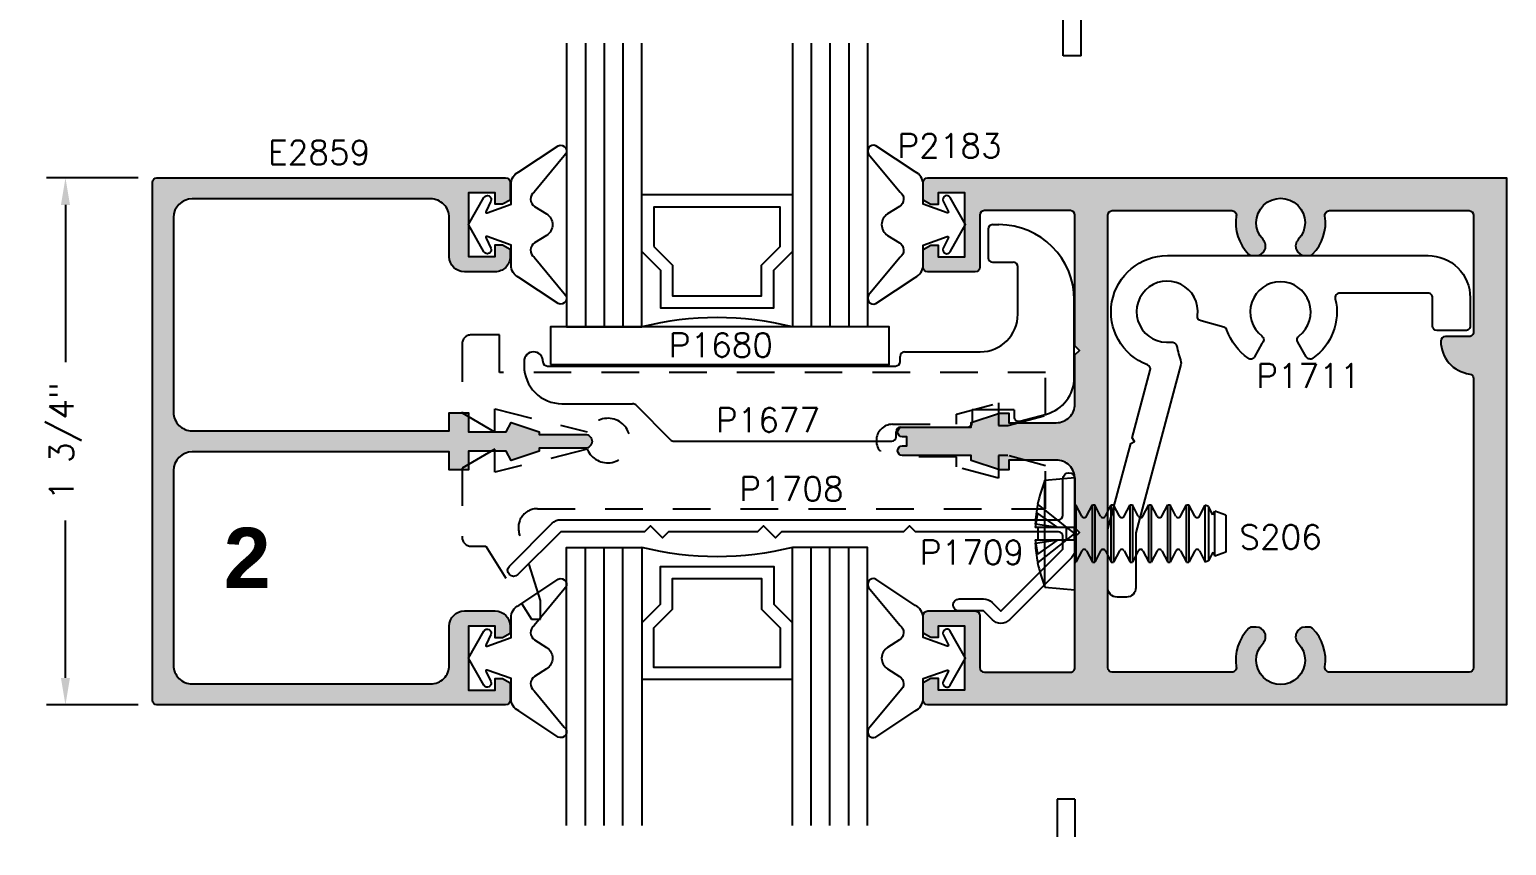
# Model space of a CAD drawing. Extents: x 0 to 139, y 0 to 39.
# Drawn here: x 88.266 to 93.171, y 32.249 to 34.957 of the extents above; entities that cross this region are included whole.
import ezdxf

# ---------------------------------------------------------------- set-up
doc = ezdxf.new("R2010")
doc.units = 0
doc.header["$MEASUREMENT"] = 0
doc.linetypes.add('HIDDEN2', pattern=[0.1875, 0.125, -0.0625])
doc.layers.get('0').update_dxf_attribs({"linetype": 'CONTINUOUS'})
doc.layers.get('DEFPOINTS').update_dxf_attribs({"linetype": 'CONTINUOUS'})
for name, color, linetype in [('R-ANNO-DIMS', 3, 'CONTINUOUS'), ('R-ANNO-TEXT', 6, 'CONTINUOUS'), ('R-DET1', 4, 'CONTINUOUS'), ('R-DET2', 2, 'CONTINUOUS'), ('R-DET3', 5, 'CONTINUOUS'), ('R-OTLN', 1, 'CONTINUOUS'), ('R-PAT1', 5, 'CONTINUOUS')]:
    doc.layers.add(name, color=color, linetype=linetype)
doc.styles.get("Standard").update_dxf_attribs({"font": 'simplex'})
doc.dimstyles.new('1X', dxfattribs={"dimtxt": 0.08, "dimasz": 0.09, "dimexe": 0.0625, "dimexo": 0.0625, "dimgap": 0.0625, "dimtad": 0, "dimdec": 5, "dimzin": 4, "dimtxsty": 'STANDARD', "dimcen": 0, "dimazin": 3, "dimtfac": 1, "dimtdec": 5, "dimtofl": 0, "dimtmove": 0, "dimatfit": 3, "dimtolj": 1, "dimtzin": 0})

# ---------------------------------------------------------------- blocks, each defined once
blk = doc.blocks.new('*D24')
at = {"layer": 'DEFPOINTS', "color": 0}
for p in [(88.68935694747606, 34.46518941307372), (88.38562997925453, 32.71518941307372), (88.68935694747574, 32.71518941307372)]:
    blk.add_point(p, dxfattribs=at)
at = {"layer": 'R-ANNO-DIMS', "color": 0}
for p, q in [((88.62685694747606, 34.46518941307372), (88.32312997925453, 34.46518941307372)), ((88.38562997925453, 34.37518941307371), (88.38562997925453, 33.85268941307372)), ((88.38562997925453, 32.80518941307372), (88.38562997925453, 33.32768941307371)), ((88.62685694747574, 32.71518941307372), (88.32312997925453, 32.71518941307372))]:
    blk.add_line(p, q, dxfattribs=at)
for points in [[(88.37062997925453, 34.37518941307371), (88.40062997925453, 34.37518941307371), (88.38562997925453, 34.46518941307372)], [(88.37062997925453, 32.80518941307372), (88.40062997925453, 32.80518941307372), (88.38562997925453, 32.71518941307372)]]:
    blk.add_solid(points, dxfattribs=at)
at = {"layer": 'R-ANNO-DIMS', "color": 0, "insert": (88.38562997925452, 33.59018941307373), "char_height": 0.08, "attachment_point": 5, "rotation": 90}
blk.add_mtext('\\A1;1 3/4"', dxfattribs=at)
blk = doc.blocks.new('P1677')
for p, q in [((-0.2860088035709607, 0.4928894000000001), (-0.2860088035709607, 0.3978900999999997)), ((-0.27100940357096, 0.5078887999999999), (-0.2502937035709598, 0.5078887999999999)), ((-0.27100940357096, 0.3828887999999999), (-0.2024994035709602, 0.3828887999999999)), ((-3.570959528076401e-09, 0), (-3.570959528076401e-09, 0.2578887999999999)), ((-1.827011503570961, 0.05437660000000033), (-1.827011503570961, 0.03861260000000044)), ((-1.764511503570961, 0.05437660000000033), (-1.764511503570961, 0.05361179999999965)), ((-0.5785102735709602, 0.05361560000000054), (-0.5785102735709602, 0.07062719999999967)), ((-0.5635108835709604, 0.08562660000000033), (-0.3125000035709595, 0.08562660000000033)), ((-1.749510503570961, 0.03861239999999988), (-0.5935097035709598, 0.03861619999999988)), ((-1.70201050357096, -0.08638739999999956), (-1.46701110357096, -0.08638659999999998)), ((-1.34019170357096, -0.2069922999999996), (-1.456404503570959, -0.09078000000000053)), ((-0.3395004035709599, -0.1073722000000004), (-0.3395004035709599, -0.1493720999999999)), ((-0.1995010035709592, -0.1073722000000004), (-0.3395004035709599, -0.1073722000000004)), ((-0.1995010035709592, -0.1073722000000004), (-0.1995010035709592, -0.1298235999999999)), ((-0.1806183035709603, -0.1443127999999998), (-0.09264750357095952, -0.1207408999999995)), ((-0.5910009035709605, -0.1963843999999995), (-0.5910009035709605, -0.1793728000000003)), ((-0.5760015035709598, -0.1643733999999997), (-0.3544998035709606, -0.1643733999999997)), ((-1.32958510357096, -0.2113855999999998), (-0.6060003035709594, -0.2113838000000001))]:
    blk.add_line(p, q)
blk.add_lwpolyline([(-0.3124999035709592, 0.08562660000000033, 0.4142133280585393), (-0.1875000035709595, 0.2106266000000003), (-0.1875000035709595, 0.3678894000000001)], format="xyb")
for centre, radius, start, end in [((-0.27100940357096, 0.4928894000000001), 0.01500000000000001, 90, 180), ((-0.2500000035709595, 0.2578887999999999), 0.25, 0, 89.99997708168819), ((-0.27100940357096, 0.3978900999999997), 0.01499999999999999, 180, 270), ((-0.2024994035709602, 0.3678894000000001), 0.01499999999999996, 0, 90), ((-1.795761503570961, 0.05437660000000033), 0.03125, 0, 180), ((-1.749510503570961, 0.05361179999999965), 0.01500000000000012, 180, 270), ((-0.5935097035709598, 0.05361560000000054), 0.01500000000000001, 270, 0), ((-0.5635108835709604, 0.07062719999999967), 0.01500000000000001, 90, 180), ((-1.702011503570961, 0.03861260000000044), 0.125, 180, 270.000458366236), ((-0.1250000035709595, 0), 0.1250000035709599, 285.0000562030361, 0), ((-1.46701110357096, -0.1013865999999997), 0.0149999975706665, 44.99999999999939, 90), ((-0.1845007035709605, -0.1298235999999999), 0.01500000000000001, 180, 285.0000403851401), ((-0.5760015035709598, -0.1793728000000003), 0.0149999999999999, 90, 180), ((-0.3544998035709606, -0.1493720999999999), 0.01500000000000012, 270, 0), ((-1.32958510357096, -0.1963856000000002), 0.0150000682815114, 225.0002700936652, 270), ((-0.6060003035709594, -0.1963843999999995), 0.0149999999999999, 270, 0)]:
    blk.add_arc(centre, radius, start, end)

msp = doc.modelspace()

# ---------------------------------------------------------------- hatches: boundary and pattern name
at = {"layer": 'R-PAT1'}
h = msp.add_hatch(dxfattribs=at)
h.set_pattern_fill('DOTS', color=256, scale=0.3, style=0)
h.set_pattern_definition([(0, (86.24545125812823, 28.41000848400459), (0.009375, 0.01875), [0, -0.01875])])
edge = h.paths.add_edge_path()
edge.add_arc((89.5983890486434, 34.33322151424104), 0.06196790714734551, 359.9703191285336, 450.0296808714664)
edge.add_line((89.59835694747606, 34.39518941307372), (88.80635694747606, 34.39518941307372))
edge.add_arc((88.80649600997607, 34.33305035057372), 0.06213921810545375, 90.12822338664773, 179.8717766133523)
edge.add_line((88.74435694747608, 34.33318941307372), (88.74435694747608, 33.68718941307372))
edge.add_arc((88.80632484630875, 33.6871573119064), 0.06196790714735128, 179.9703191285352, 270.0296808714611)
edge.add_line((88.80635694747606, 33.62518941307371), (89.66035694747605, 33.62518941307371))
edge.add_line((89.66035694747607, 33.62518941307371), (89.66035694747607, 33.68468941307371))
edge.add_line((89.66035694747607, 33.68468941307371), (89.72435694747607, 33.68468941307371))
edge.add_line((89.72435694747607, 33.68468941307371), (89.72435694747607, 33.62218941307371))
edge.add_line((89.72435694747607, 33.62218941307371), (89.84935694747607, 33.62218941307371))
edge.add_line((89.84935694747607, 33.62218941307371), (89.86635694747606, 33.65318941307372))
edge.add_line((89.86635694747606, 33.65318941307372), (89.95835694747605, 33.62218941307371))
edge.add_line((89.95835694747608, 33.62218941307371), (89.95835694747608, 33.61318941307371))
edge.add_line((89.95835694747608, 33.61318941307371), (90.11135694747607, 33.61318941307371))
edge.add_arc((90.11148090580942, 33.59031337140705), 0.02287637751050876, -0.31046541736770905, 90.31046541736771, ccw=False)
edge.add_arc((90.11148090580939, 33.59006545474038), 0.02287637751051406, -90.3104654173543, 0.310465417354294, ccw=False)
edge.add_line((90.11135694747607, 33.56718941307371), (89.95835694747608, 33.56718941307371))
edge.add_line((89.95835694747608, 33.56718941307371), (89.95835694747608, 33.55818941307371))
edge.add_line((89.95835694747608, 33.55818941307371), (89.86635694747606, 33.52718941307371))
edge.add_line((89.86635694747606, 33.52718941307371), (89.84935694747607, 33.55818941307371))
edge.add_line((89.84935694747607, 33.55818941307371), (89.72435694747607, 33.55818941307371))
edge.add_line((89.72435694747607, 33.55818941307371), (89.72435694747607, 33.49568941307371))
edge.add_line((89.72435694747607, 33.49568941307371), (89.66035694747607, 33.49568941307371))
edge.add_line((89.66035694747607, 33.49568941307371), (89.66035694747607, 33.55518941307371))
edge.add_line((89.66035694747607, 33.55518941307371), (88.80635694747606, 33.55518941307371))
edge.add_arc((88.80649600997607, 33.49305035057372), 0.06213921810545463, 90.12822338664856, 179.8717766133514)
edge.add_line((88.74435694747608, 33.49318941307371), (88.74435694747608, 32.84718941307371))
edge.add_arc((88.80632484630875, 32.8471573119064), 0.06196790714735217, 179.9703191285377, 270.0296808714603)
edge.add_line((88.80635694747606, 32.78518941307372), (89.59835694747606, 32.78518941307372))
edge.add_arc((89.59855888546058, 32.84698747508922), 0.06179839195174482, 269.8127748237401, 360.1872251762624)
edge.add_line((89.66035694747607, 32.84718941307372), (89.66035694747607, 32.97718941307372))
edge.add_arc((89.7105467533013, 32.97699960724847), 0.05019016472404622, 90.2166778829079, 179.7833221170916, ccw=False)
edge.add_line((89.71035694747606, 33.02718941307371), (89.81235694747606, 33.02718941307371))
edge.add_arc((89.81233883153403, 32.97717129713169), 0.05001811922271289, 0.020751820718089675, 89.97924817928191, ccw=False)
edge.add_line((89.86235694747607, 32.97718941307372), (89.86235694747607, 32.95218941307372))
edge.add_line((89.86235694747607, 32.95218941307372), (89.83735694747607, 32.93818941307372))
edge.add_line((89.83735694747607, 32.93818941307372), (89.81235694747606, 32.93818941307372))
edge.add_line((89.81235694747606, 32.93818941307372), (89.81235694747606, 32.97668941307371))
edge.add_line((89.81235694747606, 32.97668941307371), (89.72435694747607, 32.97668941307371))
edge.add_line((89.72435694747607, 32.97668941307371), (89.72435694747607, 32.76468941307371))
edge.add_line((89.72435694747607, 32.76468941307372), (89.81235694747606, 32.76468941307372))
edge.add_line((89.81235694747606, 32.76468941307372), (89.81235694747606, 32.80318941307372))
edge.add_line((89.81235694747606, 32.80318941307372), (89.83735694747607, 32.80318941307372))
edge.add_line((89.83735694747607, 32.80318941307372), (89.86235694747607, 32.78918941307371))
edge.add_line((89.86235694747607, 32.78918941307371), (89.86235694747607, 32.73018941307372))
edge.add_arc((89.8473343668309, 32.73021199371888), 0.01502259761578957, 270.0861220001156, 359.91387799988274, ccw=False)
edge.add_line((89.84735694747606, 32.71518941307372), (88.68935694747604, 32.71518941307372))
edge.add_arc((88.68937952812122, 32.73021199371887), 0.01502259761578735, 180.0861220001105, 269.913877999881, ccw=False)
edge.add_line((88.67435694747606, 32.73018941307372), (88.67435694747606, 33.59018941307372))
edge.add_line((88.67435694747606, 33.59018941307372), (88.67435694747606, 34.45018941307372))
edge.add_arc((88.68937952812122, 34.45016683242856), 0.01502259761578424, 90.08612200010879, 179.9138779998894, ccw=False)
edge.add_line((88.68935694747607, 34.46518941307372), (89.84735694747606, 34.46518941307372))
edge.add_arc((89.8473343668309, 34.45016683242856), 0.01502259761578646, 0.08612200011742743, 89.91387799989798, ccw=False)
edge.add_line((89.86235694747607, 34.45018941307372), (89.86235694747607, 34.39118941307372))
edge.add_line((89.86235694747607, 34.39118941307372), (89.83735694747607, 34.37718941307372))
edge.add_line((89.83735694747607, 34.37718941307372), (89.81235694747606, 34.37718941307372))
edge.add_line((89.81235694747606, 34.37718941307372), (89.81235694747606, 34.41568941307371))
edge.add_line((89.81235694747606, 34.41568941307371), (89.72435694747607, 34.41568941307371))
edge.add_line((89.72435694747607, 34.41568941307371), (89.72435694747607, 34.20368941307372))
edge.add_line((89.72435694747607, 34.20368941307372), (89.81235694747606, 34.20368941307372))
edge.add_line((89.81235694747606, 34.20368941307372), (89.81235694747606, 34.24218941307372))
edge.add_line((89.81235694747606, 34.24218941307372), (89.83735694747607, 34.24218941307372))
edge.add_line((89.83735694747607, 34.24218941307372), (89.86235694747607, 34.22818941307372))
edge.add_line((89.86235694747607, 34.22818941307371), (89.86235694747607, 34.20318941307372))
edge.add_arc((89.812508870553, 34.2030374899968), 0.04984830843218571, -90.17462106273189, 0.17462106273262634, ccw=False)
edge.add_line((89.81235694747606, 34.15318941307372), (89.71035694747606, 34.15318941307372))
edge.add_arc((89.71037506341808, 34.20320752901575), 0.05001811922271378, 180.0207518207191, 269.9792481792804, ccw=False)
edge.add_line((89.66035694747607, 34.20318941307372), (89.66035694747607, 34.33318941307371))
h = msp.add_hatch(dxfattribs=at)
h.set_pattern_fill('DOTS', color=256, scale=0.3, style=0)
h.set_pattern_definition([(0, (86.20755005297461, 28.41000848400459), (0.009375, 0.01875), [0, -0.01875])])
edge = h.paths.add_edge_path()
edge.add_arc((91.72345651101391, 32.8390425876769), 0.01485390027870064, 269.4336428545257, 360.5663571454742)
edge.add_line((91.73830968561707, 32.83918941307373), (91.73830968561707, 33.27318941307372))
edge.add_line((91.73830968561707, 33.27318941307372), (91.75330968561708, 33.28818941307372))
edge.add_line((91.75330968561708, 33.28818941307372), (91.7383096856171, 33.30318941307372))
edge.add_line((91.73830968561707, 33.30318941307372), (91.73830968561707, 33.46568941307373))
edge.add_arc((91.67582956978696, 33.46570929724361), 0.06248011899416339, 359.9817657352284, 450.0182342647724)
edge.add_line((91.67580968561707, 33.52818941307372), (91.51880968561706, 33.52818941307372))
edge.add_line((91.51880968561709, 33.52818941307372), (91.51880968561709, 33.49618941307372))
edge.add_line((91.51880968561709, 33.49618941307372), (91.48780968561708, 33.49618941307372))
edge.add_line((91.48780968561708, 33.49618941307372), (91.39380968561709, 33.52718941307372))
edge.add_line((91.39380968561709, 33.52718941307372), (91.39380968561709, 33.54318941307372))
edge.add_line((91.39380968561709, 33.54318941307372), (91.16530968561709, 33.54318941307372))
edge.add_arc((91.16535665531406, 33.55923638277069), 0.01604703843728966, 180.167705041314, 269.832294958686, ccw=False)
edge.add_arc((91.16535665531406, 33.55914244337675), 0.01604703843729054, 90.16770504131722, 179.8322949586956, ccw=False)
edge.add_line((91.16530968561706, 33.57518941307372), (91.18030968561705, 33.57518941307372))
edge.add_line((91.18030968561708, 33.57518941307372), (91.18030968561708, 33.59018941307372))
edge.add_line((91.18030968561708, 33.59018941307372), (91.18030968561708, 33.60518941307372))
edge.add_line((91.18030968561708, 33.60518941307372), (91.16530968561706, 33.60518941307372))
edge.add_arc((91.16535665531406, 33.62123638277069), 0.01604703843728966, 180.167705041314, 269.832294958686, ccw=False)
edge.add_arc((91.16535665531406, 33.62114244337675), 0.01604703843729143, 90.16770504132029, 179.8322949586924, ccw=False)
edge.add_line((91.16530968561706, 33.63718941307372), (91.39380968561706, 33.63718941307372))
edge.add_line((91.39380968561709, 33.63718941307372), (91.39380968561709, 33.65318941307372))
edge.add_line((91.39380968561709, 33.65318941307372), (91.48780968561708, 33.68418941307372))
edge.add_line((91.48780968561708, 33.68418941307372), (91.51880968561709, 33.68418941307372))
edge.add_line((91.51880968561709, 33.68418941307372), (91.51880968561709, 33.65218941307372))
edge.add_line((91.51880968561709, 33.65218941307372), (91.6758096856171, 33.65218941307372))
edge.add_arc((91.67582956978696, 33.71466952890384), 0.06248011899416428, 269.9817657352276, 360.0182342647716)
edge.add_line((91.73830968561707, 33.71468941307372), (91.73830968561707, 33.87718941307372))
edge.add_line((91.73830968561707, 33.87718941307372), (91.75330968561708, 33.89218941307372))
edge.add_line((91.75330968561708, 33.89218941307372), (91.7383096856171, 33.90718941307372))
edge.add_line((91.73830968561707, 33.90718941307372), (91.73830968561707, 34.34118941307372))
edge.add_arc((91.7232871049719, 34.34116683242856), 0.01502259761579001, 0.08612200011729843, 89.91387799988271)
edge.add_line((91.72330968561708, 34.35618941307372), (91.43730968561708, 34.35618941307372))
edge.add_arc((91.43733226626223, 34.34116683242856), 0.01502259761579001, 90.08612200011392, 179.9138779998827)
edge.add_line((91.42230968561707, 34.34118941307372), (91.42230968561707, 34.16818941307372))
edge.add_arc((91.4072871049719, 34.16821199371888), 0.01502259761578557, 270.0861220001275, 359.9138779998996, ccw=False)
edge.add_line((91.40730968561708, 34.15318941307372), (91.24930968561706, 34.15318941307372))
edge.add_arc((91.24933226626224, 34.16821199371888), 0.01502259761579001, 180.0861220001173, 269.91387799988274, ccw=False)
edge.add_line((91.23430968561708, 34.16818941307372), (91.23430968561708, 34.22728941307372))
edge.add_line((91.23430968561708, 34.22728941307372), (91.25930968561708, 34.24168941307371))
edge.add_line((91.25930968561708, 34.24168941307372), (91.28430968561709, 34.24168941307372))
edge.add_line((91.28430968561706, 34.24168941307372), (91.28430968561706, 34.20318941307372))
edge.add_line((91.28430968561706, 34.20318941307372), (91.37230968561705, 34.20318941307372))
edge.add_line((91.37230968561708, 34.20318941307372), (91.37230968561708, 34.41518941307372))
edge.add_line((91.37230968561708, 34.41518941307372), (91.28430968561709, 34.41518941307372))
edge.add_line((91.28430968561706, 34.41518941307372), (91.28430968561706, 34.37668941307372))
edge.add_line((91.28430968561706, 34.37668941307372), (91.25930968561705, 34.37668941307372))
edge.add_line((91.25930968561708, 34.37668941307372), (91.23430968561708, 34.39118941307372))
edge.add_line((91.23430968561708, 34.39118941307372), (91.23430968561708, 34.45018941307372))
edge.add_arc((91.24933226626224, 34.45016683242856), 0.01502259761579001, 90.08612200011731, 179.9138779998827, ccw=False)
edge.add_line((91.24930968561706, 34.46518941307372), (93.17130968561706, 34.46518941307372))
edge.add_line((93.17130968561706, 34.46518941307372), (93.17130968561706, 33.59018941307372))
edge.add_line((93.17130968561706, 33.59018941307372), (93.17130968561706, 32.71518941307372))
edge.add_line((93.17130968561706, 32.71518941307372), (91.24930968561706, 32.71518941307372))
edge.add_arc((91.24933226626224, 32.73021199371888), 0.01502259761578912, 180.0861220001139, 269.9138779998861, ccw=False)
edge.add_line((91.23430968561708, 32.73018941307372), (91.23430968561708, 32.78928941307372))
edge.add_line((91.23430968561708, 32.78928941307372), (91.25930968561708, 32.80368941307372))
edge.add_line((91.25930968561708, 32.80368941307372), (91.28430968561709, 32.80368941307372))
edge.add_line((91.28430968561706, 32.80368941307372), (91.28430968561706, 32.76518941307372))
edge.add_line((91.28430968561706, 32.76518941307372), (91.37230968561705, 32.76518941307372))
edge.add_line((91.37230968561708, 32.76518941307372), (91.37230968561708, 32.97718941307372))
edge.add_line((91.37230968561708, 32.97718941307372), (91.28430968561709, 32.97718941307372))
edge.add_line((91.28430968561706, 32.97718941307372), (91.28430968561706, 32.93868941307372))
edge.add_line((91.28430968561706, 32.93868941307372), (91.25930968561705, 32.93868941307372))
edge.add_line((91.25930968561708, 32.93868941307372), (91.23430968561708, 32.95308941307372))
edge.add_line((91.23430968561708, 32.95308941307372), (91.23430968561708, 33.01218941307372))
edge.add_arc((91.24933226626224, 33.01216683242856), 0.01502259761578913, 90.0861220001139, 179.9138779998793, ccw=False)
edge.add_line((91.24930968561706, 33.02718941307372), (91.40730968561708, 33.02718941307372))
edge.add_arc((91.4072871049719, 33.01216683242856), 0.01502259761578558, 0.08612200010378501, 89.91387799987262, ccw=False)
edge.add_line((91.42230968561707, 33.01218941307372), (91.42230968561707, 32.83918941307372))
edge.add_arc((91.43733226626223, 32.83921199371888), 0.01502259761579001, 180.0861220001139, 269.9138779998827)
edge.add_line((91.43730968561708, 32.82418941307373), (91.72330968561708, 32.82418941307373))
edge = h.paths.add_edge_path(flags=16)
edge.add_arc((93.04745651101389, 33.95284258767689), 0.01485390027869624, -90.56635714546422, 0.5663571454916223, ccw=False)
edge.add_line((93.04730968561707, 33.93798941307372), (92.96830968561706, 33.93798941307372))
edge.add_arc((92.96833226626224, 33.92296683242856), 0.01502259761579001, 90.0861220001173, 179.9138779998827)
edge.add_arc((93.06321420993417, 33.92289806460451), 0.1099045622797741, 179.9523779336828, 262.6792157885194)
edge.add_arc((93.04710965140309, 33.79883434943594), 0.01520082513673048, 0.5844844602494845, 82.0590380944169, ccw=False)
edge.add_line((93.06230968561708, 33.79898941307337), (93.06230968561708, 33.59018941307372))
edge.add_line((93.06230968561708, 33.59018941307372), (93.06230968561708, 32.83918941307373))
edge.add_arc((93.04728710497191, 32.83921199371888), 0.01502259761578912, 270.08612200011396, 359.9138779998861, ccw=False)
edge.add_line((93.04730968561707, 32.82418941307373), (92.58340968561707, 32.82418941307373))
edge.add_arc((92.58346392033671, 32.83921644624429), 0.01502713104069277, 171.3001903056816, 269.79321220553044, ccw=False)
edge.add_arc((92.42130307448626, 32.86413267787344), 0.1490367576258655, 351.261167651004, 404.5514922384185)
edge.add_arc((92.51711013921094, 32.95893271384135), 0.0142598648438365, 43.17327344347838, 91.20730434876444)
edge.add_line((92.51680968561708, 32.97318941307372), (92.50230968561708, 32.97318941307372))
edge.add_arc((92.50236397907192, 32.94193134874983), 0.03125811147615732, 90.09951936425215, 223.817391720064)
edge.add_arc((92.42135968561708, 32.86419893167329), 0.081009534029847, -223.81988151472945, 43.819881514729275, ccw=False)
edge.add_arc((92.34035539216224, 32.94193134874983), 0.03125811147615818, 316.182608279936, 449.9004806357479)
edge.add_line((92.34040968561708, 32.97318941307372), (92.32580968561707, 32.97318941307372))
edge.add_arc((92.32550923202321, 32.95893271384134), 0.01425986484383997, 88.79269565124298, 136.8267265565161)
edge.add_arc((92.42090887397315, 32.86437976902813), 0.1485731136434854, 135.4061855547124, 188.8627447758459)
edge.add_arc((92.25923198393009, 32.83923668215674), 0.01504728560476678, -90.08490565854248, 8.61012790410632, ccw=False)
edge.add_line((92.25920968561708, 32.82418941307373), (91.86230968561709, 32.82418941307373))
edge.add_arc((91.86233226626224, 32.83921199371888), 0.01502259761578912, 180.0861220001139, 269.9138779998861, ccw=False)
edge.add_line((91.84730968561708, 32.83918941307373), (91.84730968561708, 33.59018941307372))
edge.add_line((91.84730968561708, 33.59018941307372), (91.84730968561708, 34.34118941307372))
edge.add_arc((91.86233226626224, 34.34116683242856), 0.01502259761578912, 90.0861220001139, 179.9138779998861, ccw=False)
edge.add_line((91.86230968561706, 34.35618941307372), (92.25920968561705, 34.35618941307372))
edge.add_arc((92.25923198393009, 34.34114214399071), 0.01504728560476637, -8.61012790410291, 90.08490565854248, ccw=False)
edge.add_arc((92.42090887397315, 34.31599905711931), 0.1485731136434871, 171.1372552241532, 224.5938144452871)
edge.add_arc((92.32595402950848, 34.22250374188216), 0.01531500904381451, 224.9205982518792, 269.4599795403615)
edge.add_line((92.32580968561707, 34.20718941307372), (92.34040968561708, 34.20718941307372))
edge.add_arc((92.34035539216224, 34.23844747739761), 0.03125811147615732, 270.0995193642505, 403.8173917200663)
edge.add_arc((92.42135968561708, 34.31617989447416), 0.0810095340298476, -43.819881514729786, 223.8198815147298, ccw=False)
edge.add_arc((92.50236397907192, 34.23844747739761), 0.03125811147615821, 136.1826082799383, 269.9004806357462)
edge.add_line((92.50230968561708, 34.20718941307372), (92.51680968561708, 34.20718941307372))
edge.add_arc((92.51666534172567, 34.22250374188216), 0.01531500904381245, 270.5400204596352, 315.0794017481232)
edge.add_arc((92.42130307448626, 34.316246148274), 0.149036757625867, 315.4485077615815, 368.7388323489966)
edge.add_arc((92.58332327284474, 34.34128270261305), 0.01490696092184581, 89.66786557600318, 189.238731912777, ccw=False)
edge.add_line((92.58340968561707, 34.35618941307372), (93.04730968561707, 34.35618941307372))
edge.add_arc((93.04728710497191, 34.34116683242856), 0.01502259761579001, 0.08612200011742743, 89.9138779998861, ccw=False)
edge.add_line((93.06230968561708, 34.34118941307372), (93.06230968561708, 33.95269576228019))
edge.add_line((93.06230968561708, 33.95269576228019), (93.06230968561708, 33.95298941307372))

# ---------------------------------------------------------------- linework, layer by layer
at = {"layer": 'R-DET1'}
msp.add_lwpolyline([(89.66035694747607, 34.33318941307372, 0.4145170492628052), (89.59835694747606, 34.39518941307372), (88.80635694747606, 34.39518941307372, 0.4129032258064782), (88.74435694747608, 34.33318941307372), (88.74435694747608, 33.68718941307372, 0.4145170492627693), (88.80635694747606, 33.62518941307371), (89.66035694747607, 33.62518941307371), (89.66035694747607, 33.68468941307371), (89.72435694747607, 33.68468941307371), (89.72435694747607, 33.62218941307371), (89.84935694747607, 33.62218941307371), (89.86635694747606, 33.65318941307372), (89.95835694747608, 33.62218941307371), (89.95835694747608, 33.61318941307371), (90.11135694747607, 33.61318941307371, -0.4173913043479035), (90.13435694747606, 33.59018941307372, -0.417391304347783), (90.11135694747607, 33.56718941307371), (89.95835694747608, 33.56718941307371), (89.95835694747608, 33.55818941307371), (89.86635694747606, 33.52718941307371), (89.84935694747607, 33.55818941307371), (89.72435694747607, 33.55818941307371), (89.72435694747607, 33.49568941307371), (89.66035694747607, 33.49568941307371), (89.66035694747607, 33.55518941307371), (88.80635694747606, 33.55518941307371, 0.4129032258064687), (88.74435694747608, 33.49318941307371), (88.74435694747608, 32.84718941307372, 0.4145170492627578), (88.80635694747606, 32.78518941307372), (89.59835694747606, 32.78518941307372, 0.4161290322580693), (89.66035694747607, 32.84718941307372), (89.66035694747607, 32.97718941307372, -0.4120000000000074), (89.71035694747606, 33.02718941307371), (89.81235694747606, 33.02718941307371, -0.4140014137019815), (89.86235694747607, 32.97718941307372), (89.86235694747607, 32.95218941307372), (89.83735694747607, 32.93818941307372), (89.81235694747606, 32.93818941307372), (89.81235694747606, 32.97668941307371), (89.72435694747607, 32.97668941307371), (89.72435694747607, 32.76468941307372), (89.81235694747606, 32.76468941307372), (89.81235694747606, 32.80318941307372), (89.83735694747607, 32.80318941307372), (89.86235694747607, 32.78918941307371), (89.86235694747607, 32.73018941307372, -0.4133333333333261), (89.84735694747606, 32.71518941307372), (88.68935694747607, 32.71518941307372, -0.4133333333333564), (88.67435694747606, 32.73018941307372), (88.67435694747606, 33.59018941307372), (88.67435694747606, 34.45018941307372, -0.4133333333333996), (88.68935694747607, 34.46518941307372), (89.84735694747606, 34.46518941307372, -0.4133333333334039), (89.86235694747607, 34.45018941307372), (89.86235694747607, 34.39118941307372), (89.83735694747607, 34.37718941307372), (89.81235694747606, 34.37718941307372), (89.81235694747606, 34.41568941307371), (89.72435694747607, 34.41568941307371), (89.72435694747607, 34.20368941307372), (89.81235694747606, 34.20368941307372), (89.81235694747606, 34.24218941307372), (89.83735694747607, 34.24218941307372), (89.86235694747607, 34.22818941307371), (89.86235694747607, 34.20318941307372, -0.4160000000000056), (89.81235694747606, 34.15318941307372), (89.71035694747606, 34.15318941307372, -0.4140014137019685), (89.66035694747607, 34.20318941307372), (89.66035694747607, 34.33318941307372)], format="xyb", close=True, dxfattribs=at)
at = {"layer": 'R-DET2', "color": 2}
for points in [[(90.0496939896991, 34.91162642941824), (90.04969398969904, 33.97017763961883), (90.29969398969904, 33.97017763961883), (90.2996939896991, 34.91162642941824)], [(90.1121939896991, 34.91162642941824), (90.11219398969904, 33.97017763961883)], [(90.1746939896991, 34.91162642941824), (90.17469398969904, 33.97017763961883)], [(90.2371939896991, 34.91162642941824), (90.23719398969904, 33.97017763961883)], [(91.0496939896991, 34.91162642941824), (91.04969398969904, 33.97017763961883), (90.79969398969904, 33.97017763961883)], [(90.8621939896991, 34.91162642941824), (90.86219398969904, 33.97017763961883)], [(90.9246939896991, 34.91162642941824), (90.92469398969904, 33.97017763961883)], [(90.9871939896991, 34.91162642941824), (90.98719398969904, 33.97017763961883)], [(90.79969398969904, 34.40817763961883), (90.29969398969904, 34.40817763961883)], [(90.29969398969904, 34.22017763961883), (90.36169398969905, 34.15817763961883), (90.36169398969905, 34.03317763961883), (90.73769398969903, 34.03317763961883), (90.73769398969903, 34.15817763961883), (90.79969398969904, 34.22017763961883)], [(90.0496939896991, 32.31499676662141), (90.04969398969904, 33.23807919700559), (90.29969398969904, 33.23807919700559), (90.2996939896991, 32.31499676662141)], [(90.1121939896991, 32.31499676662141), (90.11219398969904, 33.23807919700559)], [(90.1746939896991, 32.31499676662141), (90.17469398969904, 33.23807919700559)], [(90.2371939896991, 32.31499676662141), (90.23719398969904, 33.23807919700559)], [(91.0496939896991, 32.31499676662141), (91.04969398969904, 33.23807919700559), (90.79969398969904, 33.23807919700559)], [(90.8621939896991, 32.31499676662141), (90.86219398969904, 33.23807919700559)], [(90.9246939896991, 32.31499676662141), (90.92469398969904, 33.23807919700559)], [(90.9871939896991, 32.31499676662141), (90.98719398969904, 33.23807919700559)], [(90.29969398969904, 32.98807919700559), (90.36169398969905, 33.05007919700559), (90.36169398969905, 33.17507919700559), (90.73769398969903, 33.17507919700559), (90.73769398969903, 33.05007919700559), (90.79969398969904, 32.98807919700559)], [(90.79969398969904, 32.80007919700559), (90.29969398969904, 32.80007919700559)]]:
    msp.add_lwpolyline(points, dxfattribs=at)
for points in [[(90.7996939896991, 34.91162642941824), (90.79969398969904, 33.97017763961876, 0.1233101835078811), (90.29969398969904, 33.97017763961876)], [(90.7996939896991, 32.31499676662141), (90.79969398969904, 33.23807919700565, -0.1233101835078811), (90.29969398969904, 33.23807919700565)]]:
    msp.add_lwpolyline(points, format="xyb", dxfattribs=at)
at = {"layer": 'R-DET2'}
for points in [[(89.98357238915203, 34.2741957084006), (89.9436667736032, 34.24891092545882, 0.5243426933461728), (89.94176206582189, 34.20151200163275), (90.04193611977247, 34.08086973622255, -0.8969301051134209), (90.02212603603, 34.04756015292851), (89.89164902418291, 34.13451710610494, -0.2937431915424134), (89.86532510772047, 34.17545857534699), (89.86532510772047, 34.24170467299664), (89.78602291067203, 34.27017623063965, 0.8013518808126918), (89.78254765354406, 34.264686440212), (89.79836322625665, 34.23172117722133, -0.9670674050987308), (89.7752280273612, 34.21965292428818), (89.72435694747607, 34.30968941307371), (89.7752280273612, 34.39972590185924, -0.9670674050987308), (89.79836322625665, 34.38765764892609), (89.78254765354406, 34.35469238593542, 0.8013518808126918), (89.78602291067203, 34.34920259550778), (89.86532510772047, 34.3776741531508), (89.86532510772047, 34.44392025080045, -0.2937431915424192), (89.89164902418291, 34.4848617200425), (90.02212603603003, 34.57181867321893, -0.8969301051134209), (90.04193611977247, 34.53850908992489), (89.94176206582189, 34.41786682451469, 0.5243426933461728), (89.9436667736032, 34.37046790068862), (89.98357238915203, 34.34518311774683, -0.5502212829186363)], [(91.11584402978032, 34.2741957084006), (91.15574964532915, 34.24891092545882, -0.5243426933461728), (91.15765435311046, 34.20151200163275), (91.05748029915988, 34.08086973622255, 0.8969301051134209), (91.07729038290235, 34.04756015292851), (91.20776739474944, 34.13451710610494, 0.2937431915424134), (91.23409131121188, 34.17545857534699), (91.23409131121188, 34.24170467299664), (91.31339350826032, 34.27017623063965, -0.8013518808126918), (91.31686876538829, 34.264686440212), (91.3010531926757, 34.23172117722133, 0.9670674050987308), (91.32418839157116, 34.21965292428818), (91.37505947145628, 34.30968941307371), (91.32418839157116, 34.39972590185924, 0.9670674050987308), (91.3010531926757, 34.38765764892609), (91.31686876538829, 34.35469238593542, -0.8013518808126918), (91.31339350826032, 34.34920259550778), (91.23409131121188, 34.3776741531508), (91.23409131121188, 34.44392025080045, 0.2937431915424192), (91.20776739474944, 34.4848617200425), (91.07729038290232, 34.57181867321893, 0.8969301051134209), (91.05748029915988, 34.53850908992489), (91.15765435311046, 34.41786682451469, -0.5243426933461728), (91.15574964532915, 34.37046790068862), (91.11584402978032, 34.34518311774683, 0.5502212829186363)], [(89.98357238915203, 32.8351957084006), (89.9436667736032, 32.80991092545882, 0.5243426933461728), (89.94176206582189, 32.76251200163275), (90.04193611977247, 32.64186973622255, -0.8969301051134209), (90.02212603603, 32.60856015292851), (89.89164902418291, 32.69551710610494, -0.2937431915424134), (89.86532510772047, 32.73645857534699), (89.86532510772047, 32.80270467299664), (89.78602291067203, 32.83117623063965, 0.8013518808126918), (89.78254765354406, 32.825686440212), (89.79836322625665, 32.79272117722133, -0.9670674050987308), (89.7752280273612, 32.78065292428818), (89.72435694747607, 32.87068941307371), (89.7752280273612, 32.96072590185924, -0.9670674050987308), (89.79836322625665, 32.94865764892609), (89.78254765354406, 32.91569238593542, 0.8013518808126918), (89.78602291067203, 32.91020259550778), (89.86532510772047, 32.9386741531508), (89.86532510772047, 33.00492025080045, -0.2937431915424192), (89.89164902418291, 33.0458617200425), (90.02212603603003, 33.13281867321893, -0.8969301051134209), (90.04193611977247, 33.09950908992489), (89.94176206582189, 32.97886682451469, 0.5243426933461728), (89.9436667736032, 32.93146790068862), (89.98357238915203, 32.90618311774683, -0.5502212829186363)], [(91.11584402978032, 32.8351957084006), (91.15574964532915, 32.80991092545882, -0.5243426933461728), (91.15765435311046, 32.76251200163275), (91.05748029915988, 32.64186973622255, 0.8969301051134209), (91.07729038290235, 32.60856015292851), (91.20776739474944, 32.69551710610494, 0.2937431915424134), (91.23409131121188, 32.73645857534699), (91.23409131121188, 32.80270467299664), (91.31339350826032, 32.83117623063965, -0.8013518808126918), (91.31686876538829, 32.825686440212), (91.3010531926757, 32.79272117722133, 0.9670674050987308), (91.32418839157116, 32.78065292428818), (91.37505947145628, 32.87068941307371), (91.32418839157116, 32.96072590185924, 0.9670674050987308), (91.3010531926757, 32.94865764892609), (91.31686876538829, 32.91569238593542, -0.8013518808126918), (91.31339350826032, 32.91020259550778), (91.23409131121188, 32.9386741531508), (91.23409131121188, 33.00492025080045, 0.2937431915424192), (91.20776739474944, 33.0458617200425), (91.07729038290232, 33.13281867321893, 0.8969301051134209), (91.05748029915988, 33.09950908992489), (91.15765435311046, 32.97886682451469, -0.5243426933461728), (91.15574964532915, 32.93146790068862), (91.11584402978032, 32.90618311774683, 0.5502212829186363)]]:
    msp.add_lwpolyline(points, format="xyb", close=True, dxfattribs=at)
at = {"layer": 'R-DET2', "color": 2}
for points in [[(90.33969398969906, 34.23674618211373), (90.40169398969904, 34.17474618211373), (90.40169398969904, 34.07317763961883), (90.69769398969903, 34.07317763961883), (90.69769398969903, 34.17474618211373), (90.75969398969904, 34.23674618211373), (90.75969398969904, 34.36817763961883), (90.33969398969906, 34.36817763961883)], [(90.33969398969906, 32.97151065451069), (90.40169398969904, 33.03351065451069), (90.40169398969904, 33.13507919700559), (90.69769398969903, 33.13507919700559), (90.69769398969903, 33.03351065451069), (90.75969398969904, 32.97151065451069), (90.75969398969904, 32.84007919700559), (90.33969398969906, 32.84007919700559)]]:
    msp.add_lwpolyline(points, close=True, dxfattribs=at)
at = {"layer": 'R-DET2'}
msp.add_lwpolyline([(89.99602612779735, 33.84517763961883), (91.12102612779735, 33.84517763961883), (91.12102612779735, 33.97017763961883), (89.99602612779735, 33.97017763961883)], close=True, dxfattribs=at)
at = {"layer": 'R-DET3', "linetype": 'HIDDEN2'}
for p, q in [((91.69956305042616, 34.87025491067507), (91.69956305042616, 35.41825491067507)), ((91.75856305042616, 34.87025491067507), (91.75856305042616, 35.43325491067507)), ((91.75856305042616, 34.87025491067507), (91.69956305042616, 34.87025491067507)), ((91.67882353554516, 32.40280690372216), (91.67882353554516, 31.85480690372216)), ((91.73782353554516, 32.40280690372216), (91.67882353554516, 32.40280690372216)), ((91.73782353554516, 32.40280690372216), (91.73782353554516, 31.83980690372216))]:
    msp.add_line(p, q, dxfattribs=at)
at = {"layer": 'R-DET3'}
for p, q in [((91.63840279611604, 33.46195428660152), (91.73762167749753, 33.4706348139301)), ((91.63840279611604, 33.10631534125863), (91.63840279611604, 33.46195428660152)), ((91.73762167749753, 33.09763481393005), (91.73762167749753, 33.4706348139301)), ((91.61470223838181, 33.38033387961087), (91.61432091992235, 33.38063481393006)), ((91.61470223838181, 33.38033387961087), (91.71062167749757, 33.30463481393006)), ((91.73762167749753, 33.37913481393009), (91.74152792749753, 33.37913481393009)), ((91.74152792749753, 33.37913481393009), (91.74152792749753, 33.18913481393006)), ((91.76105917749753, 33.34174319430657), (91.74152792749753, 33.37913481393007)), ((91.77668417749753, 33.34174319430657), (91.79621542749753, 33.37913481393007)), ((91.79621542749753, 33.18913481393006), (91.79621542749753, 33.37913481393009)), ((91.79621542749753, 33.37913481393009), (91.80402792749753, 33.37913481393009)), ((91.80402792749753, 33.37913481393009), (91.80402792749753, 33.18913481393006)), ((91.82355917749753, 33.34174319430657), (91.80402792749753, 33.37913481393007)), ((91.83918417749753, 33.34174319430657), (91.85871542749753, 33.37913481393007)), ((91.85871542749753, 33.18913481393006), (91.85871542749753, 33.37913481393009)), ((91.85871542749753, 33.37913481393009), (91.86652792749753, 33.37913481393009)), ((91.86652792749753, 33.37913481393009), (91.86652792749753, 33.18913481393006)), ((91.88605917749753, 33.34174319430657), (91.86652792749753, 33.37913481393007)), ((91.90168417749753, 33.34174319430657), (91.92121542749753, 33.37913481393007)), ((91.92121542749753, 33.18913481393006), (91.92121542749753, 33.37913481393009)), ((91.92121542749753, 33.37913481393009), (91.92902792749753, 33.37913481393009)), ((91.92902792749753, 33.37913481393009), (91.92902792749753, 33.18913481393006)), ((91.94855917749753, 33.34174319430657), (91.92902792749753, 33.37913481393007)), ((91.96418417749753, 33.34174319430656), (91.98371542749753, 33.37913481393007)), ((91.98371542749753, 33.18913481393005), (91.98371542749753, 33.37913481393008)), ((91.98371542749753, 33.37913481393008), (91.99152792749753, 33.37913481393008)), ((91.99152792749753, 33.37913481393008), (91.99152792749753, 33.18913481393005)), ((92.01105917749753, 33.34174319430656), (91.99152792749753, 33.37913481393007)), ((92.02668417749753, 33.34174319430656), (92.04621542749753, 33.37913481393007)), ((92.04621542749753, 33.18913481393005), (92.04621542749753, 33.37913481393008)), ((92.04621542749753, 33.37913481393008), (92.05402792749753, 33.37913481393008)), ((92.05402792749753, 33.37913481393008), (92.05402792749753, 33.18913481393005)), ((92.07355917749753, 33.34174319430656), (92.05402792749753, 33.37913481393007)), ((92.08918417749753, 33.34174319430656), (92.10871542749753, 33.37913481393007)), ((92.10871542749753, 33.18913481393005), (92.10871542749753, 33.37913481393008)), ((92.10871542749753, 33.37913481393008), (92.11652792749753, 33.37913481393008)), ((92.11652792749753, 33.37913481393008), (92.11652792749753, 33.18913481393005)), ((92.13605917749753, 33.34174319430656), (92.11652792749753, 33.37913481393007)), ((92.15168417749753, 33.34174319430656), (92.17087547459805, 33.37848399078729)), ((92.17087547459805, 33.18978563707284), (92.17087547459805, 33.3784839907873)), ((92.18140984370017, 33.37457475225331), (92.17087547459805, 33.3784839907873)), ((92.18140984370017, 33.37457475225331), (92.18140984370017, 33.19369487560684)), ((92.19637167749751, 33.3459310557044), (92.18140984370017, 33.37457475225332)), ((92.19637167749751, 33.3459310557044), (92.20322762685238, 33.35905643428667)), ((92.20322762685238, 33.20921319357348), (92.20322762685238, 33.35905643428667)), ((92.23893770617742, 33.34580464703714), (92.20322762685238, 33.35905643428666)), ((91.61432091992232, 33.35237061831458), (91.60609692565099, 33.31588807048988)), ((91.61432091992232, 33.35237061831457), (91.60609692565099, 33.30463481393006)), ((91.6073326577391, 33.31570411208694), (91.60609692565104, 33.31588807048986)), ((91.68169015762912, 33.30463481393004), (91.6073326577391, 33.31570411208694)), ((91.68169015762912, 33.30463481393007), (91.61432091992243, 33.35237061831459)), ((92.23893770617742, 33.34580464703715), (92.23893770617742, 33.222464980823)), ((91.61470223838181, 33.30463481393007), (91.60609692565102, 33.30463481393007)), ((91.60609692565099, 33.26363481393007), (91.61432091992232, 33.21589900954556)), ((91.60609692565102, 33.26363481393008), (91.61470223838181, 33.26363481393008)), ((91.60733265773912, 33.25256551577316), (91.68169015762912, 33.26363481393005)), ((91.68169015762912, 33.26363481393007), (91.61432091992243, 33.21589900954556)), ((91.71062167749757, 33.30463481393007), (91.61470223838181, 33.30463481393007)), ((91.61470223838184, 33.30463481393006), (91.61470223838184, 33.26363481393008)), ((91.7106216774976, 33.26363481393008), (91.61470223838181, 33.18793574824922)), ((91.61470223838181, 33.26363481393008), (91.7106216774976, 33.26363481393008)), ((91.71062167749754, 33.26363481393008), (91.71062167749754, 33.30463481393007)), ((91.71062167749757, 33.30463481393006), (91.73659753973827, 33.28413481393007)), ((91.73659753973827, 33.30463481393007), (91.71062167749757, 33.30463481393007)), ((91.73659753973827, 33.28413481393007), (91.7106216774976, 33.26363481393008)), ((91.7106216774976, 33.26363481393008), (91.73659753973827, 33.26363481393008)), ((91.73659753973827, 33.28413481393007), (91.73659753973827, 33.30463481393007)), ((91.73659753973827, 33.26363481393008), (91.73659753973827, 33.28413481393007)), ((91.60609692565099, 33.25238155737023), (91.60733265773912, 33.25256551577316)), ((91.60609692565099, 33.25238155737024), (91.61432091992232, 33.21589900954556)), ((91.76105917749753, 33.22652643355358), (91.7415279274975, 33.18913481393006)), ((91.77668417749753, 33.22652643355358), (91.79621542749753, 33.18913481393006)), ((91.82355917749753, 33.22652643355358), (91.8040279274975, 33.18913481393006)), ((91.83918417749753, 33.22652643355358), (91.85871542749753, 33.18913481393006)), ((91.88605917749753, 33.22652643355358), (91.8665279274975, 33.18913481393006)), ((91.90168417749753, 33.22652643355358), (91.92121542749753, 33.18913481393006)), ((91.94855917749753, 33.22652643355358), (91.9290279274975, 33.18913481393006)), ((91.96418417749753, 33.22652643355358), (91.98371542749753, 33.18913481393006)), ((92.01105917749753, 33.22652643355358), (91.9915279274975, 33.18913481393006)), ((92.02668417749753, 33.22652643355358), (92.04621542749753, 33.18913481393006)), ((92.07355917749753, 33.22652643355358), (92.0540279274975, 33.18913481393006)), ((92.08918417749753, 33.22652643355358), (92.10871542749753, 33.18913481393006)), ((92.13605917749753, 33.22652643355358), (92.1165279274975, 33.18913481393006)), ((92.15168417749753, 33.22652643355358), (92.17087547459805, 33.18978563707284)), ((92.19637167749751, 33.22233857215575), (92.18140984370017, 33.19369487560683)), ((92.19637167749751, 33.22233857215575), (92.20322762685238, 33.20921319357348)), ((92.23893770617742, 33.22246498082301), (92.20322762685238, 33.20921319357348)), ((91.61432091992232, 33.18763481393003), (91.61470223838178, 33.18793574824922)), ((91.73762167749753, 33.18913481393006), (91.74152792749753, 33.18913481393006)), ((91.79621542749753, 33.18913481393006), (91.80402792749753, 33.18913481393006)), ((91.85871542749753, 33.18913481393006), (91.86652792749753, 33.18913481393006)), ((91.92121542749753, 33.18913481393006), (91.92902792749753, 33.18913481393006)), ((91.98371542749753, 33.18913481393005), (91.99152792749753, 33.18913481393005)), ((92.04621542749753, 33.18913481393005), (92.05402792749753, 33.18913481393005)), ((92.10871542749753, 33.18913481393005), (92.11652792749753, 33.18913481393005)), ((92.18140984370017, 33.19369487560684), (92.17087547459805, 33.18978563707284)), ((91.63840279611604, 33.10631534125863), (91.73762167749753, 33.09763481393005))]:
    msp.add_line(p, q, dxfattribs=at)
msp.add_lwpolyline([(92.04581348561835, 34.20718941307372), (92.91080428561706, 34.20718911307372, -0.4142154513111614), (93.05080328561708, 34.06718911307372), (93.05080428561708, 33.97290981307372, -0.4142139178765021), (93.03580428561706, 33.95790951307372), (92.94080228561707, 33.95790981307372, -0.4142117125613176), (92.92580228561708, 33.97290981307372), (92.92580428561708, 34.06718911307372, 0.4142259890460261), (92.91080428561706, 34.08218911307372), (92.61747628561706, 34.08218941307372, 0.4853909329860756), (92.6028947214166, 34.06367087694358, -0.308493676384831), (92.52813950068396, 33.86608020579637, -0.4399222491129023), (92.50654828561706, 33.87086851307372), (92.47832230964987, 33.91975522694847, -0.3744430733361492), (92.48235228561707, 33.94038181307372, 2.917529831455988), (92.359034593625, 33.94027435900797, -0.4900143903714326), (92.359034593625, 33.91523606713947), (92.33470049243299, 33.87086759366817, -0.4531082235013422), (92.31310928561707, 33.86607861307372, -0.1490004461955445), (92.24291628561708, 33.95989031307372, 0.2395594215391135), (92.23258198561707, 33.96959511307372), (92.15694898561706, 33.98986041307372, -0.3770036399014335), (92.14535268561708, 34.00725681307372, 2.956594067601591), (92.05805728561707, 33.91996141307372, -0.3796077705960133), (92.07548988561707, 33.90822591307372, 0.004555322204552601), (92.09010028561708, 33.85369741307372, -0.1362920401612073), (92.09010018561706, 33.84593281307372), (91.94030888561709, 33.28691211307372), (91.94030828561706, 33.10435811307372, -0.4142116370708656), (91.90905828561706, 33.07310811307372), (91.87855968561708, 33.07310811307372, -0.4142135623730958), (91.84730968561708, 33.10435811307372), (91.84730968561708, 33.29915511307372), (91.92339788561706, 33.58311551307372), (91.93564498561706, 33.59018601307372), (91.92857448561706, 33.60243401307372), (91.98857598561706, 33.82636411307372, 0.3854268764312873), (91.97938625785063, 33.84427913954413, -0.8329000820042252), (92.04514018561709, 34.20718941307372, -0.001295336114180738)], format="xyb", dxfattribs=at)
at = {"layer": 'R-DET3', "linetype": 'HIDDEN2'}
msp.add_lwpolyline([(89.73360689224616, 33.94383798767826, 0.4142135623730949), (89.70260689224925, 33.91283798768136), (89.70260689224925, 33.68476916704584), (89.81160689223834, 33.62183798771046), (89.81160689223834, 33.69783798770287), (90.11852605790021, 33.62183798771046, -4.89933911405033), (90.11852605790021, 33.56383798771626), (89.81160689223834, 33.48783798772386), (89.81160689223834, 33.56383798771626), (89.70260689224925, 33.50090680838089), (89.70260689224928, 33.27283798774536, 0.4142135623731005), (89.73360689224616, 33.24183798774846), (89.78128536635585, 33.24183798774847), (89.93360689222617, 32.99983798777266), (89.96360689222315, 32.99983798777266), (89.96360689222315, 33.06183798776647), (89.89281955901201, 33.28477191596379, -0.5074167405912553), (89.95286524916663, 33.36683798773596), (91.64060689205546, 33.36683798773596), (91.64060689205546, 33.50934433866782), (91.51560689206796, 33.54283798771836), (91.48460689207106, 33.54283798771836), (91.48460689207106, 33.46783798772586), (91.34460689208505, 33.50535087466247), (91.34460689208505, 33.53883798771876), (91.13260689210627, 33.53883798771876, -0.9999999999999999), (91.13260689210627, 33.64683798770796), (91.34460689208505, 33.64683798770796), (91.34460689208505, 33.68032510076426), (91.48460689207106, 33.71783798770086), (91.48460689207106, 33.64283798770836), (91.51560689206796, 33.64283798770836), (91.64060689205546, 33.6763316367589), (91.64060689205546, 33.81883798769076), (89.82760689223677, 33.81883798769076), (89.82760689223677, 33.94383798767826)], format="xyb", close=True, dxfattribs=at)
at = {"layer": 'R-DET3', "linetype": 'CONTINUOUS'}
msp.add_lwpolyline([(91.46301287829961, 33.05547457307372), (91.49236887829962, 33.02611887307372), (91.69831087829961, 33.23206216307372), (91.69831087829961, 33.27520327307372, 0.414213562373095), (91.68331087829962, 33.29020327307372), (91.2083108782996, 33.29020527307372), (91.18830987829962, 33.31020557307372), (91.16830987829961, 33.29020547307372), (90.76373047829962, 33.29020717307372), (90.74372997829961, 33.27020677307372), (90.70372907829962, 33.31020767307372), (90.6837286782996, 33.29020717307372), (90.38873237829962, 33.29020817307372), (90.36873097829961, 33.27020577307372), (90.32872907829962, 33.31020767307372), (90.30872857829961, 33.29020717307372), (90.03029877829961, 33.29020997307372), (89.88814587187589, 33.14805688665, -0.9999997728874916), (89.85986155829961, 33.17634117307372), (90.00200430705179, 33.31848384432153, -0.1989110679223151), (90.0302883782996, 33.33019957307372), (91.68330987829962, 33.33020557307372, 0.414213562373095), (91.69830987829961, 33.34520557307372), (91.69830887829961, 33.46620967307372, -0.9999999999999999), (91.7383108782996, 33.46620967307372), (91.73830968561707, 33.23206291307372, -0.1989136078406167), (91.72659387829962, 33.20377864307372), (91.52065337828988, 32.9978341730693, -0.4142166689238108), (91.4640848782996, 32.99783367307372), (91.43472887829962, 33.02718887307372), (91.3537178782996, 33.02718941307372, -0.9999999999999999), (91.3537178782996, 33.06718933307372), (91.43472387828074, 33.06718998413719, -0.1989416380327947)], format="xyb", close=True, dxfattribs=at)
at = {"layer": 'R-DET3'}
for centre, radius, start, end in [((92.08952167749753, 33.28413481393009), 0.4849000000000245, 158.4869152132478, 168.5209213464354), ((92.08952167749753, 33.28413481393009), 0.4844664694279923, 168.5468249282088, 176.2419840811756), ((91.76887167749753, 33.34582399883339), 0.008814086557106762, 207.5799999999901, 332.42000000001), ((91.83137167749753, 33.34582399883339), 0.008814086557106762, 207.5799999999901, 332.42000000001), ((91.89387167749753, 33.34582399883339), 0.008814086557106762, 207.5799999999901, 332.42000000001), ((91.95637167749753, 33.34582399883339), 0.008814086557106759, 207.5799999999904, 332.4200000000096), ((92.01887167749753, 33.34582399883339), 0.008814086557106759, 207.5799999999904, 332.4200000000096), ((92.08137167749753, 33.34582399883339), 0.008814086557106759, 207.5799999999904, 332.4200000000096), ((92.14387167749753, 33.34582399883339), 0.008814086557106759, 207.5799999999904, 332.4200000000096), ((92.08952167749753, 33.28413481393009), 0.4844664694279923, 183.7580159188305, 191.4531750718012), ((91.76887167749753, 33.22244562902675), 0.00881408655710676, 27.58000000000007, 152.4199999999999), ((91.83137167749753, 33.22244562902675), 0.00881408655710676, 27.58000000000007, 152.4199999999999), ((91.89387167749753, 33.22244562902675), 0.00881408655710676, 27.58000000000007, 152.4199999999999), ((91.95637167749753, 33.22244562902675), 0.00881408655710676, 27.58000000000007, 152.4199999999999), ((92.01887167749753, 33.22244562902675), 0.00881408655710676, 27.58000000000007, 152.4199999999999), ((92.08137167749753, 33.22244562902675), 0.00881408655710676, 27.58000000000007, 152.4199999999999), ((92.14387167749753, 33.22244562902675), 0.00881408655710676, 27.58000000000007, 152.4199999999999), ((92.08952167749753, 33.28413481393009), 0.4849000000000245, 191.4790786535734, 201.5130847867553)]:
    msp.add_arc(centre, radius, start, end, dxfattribs=at)
at = {"layer": 'R-OTLN'}
for points in [[(91.72330968561708, 32.82418941307373, 0.4200158681282907), (91.73830968561707, 32.83918941307373), (91.73830968561707, 33.27318941307372), (91.75330968561708, 33.28818941307372), (91.73830968561707, 33.30318941307372), (91.73830968561707, 33.46568941307372, 0.4144000000000043), (91.67580968561707, 33.52818941307372), (91.51880968561709, 33.52818941307372), (91.51880968561709, 33.49618941307372), (91.48780968561708, 33.49618941307372), (91.39380968561709, 33.52718941307372), (91.39380968561709, 33.54318941307372), (91.16530968561706, 33.54318941307372, -0.4124999999999873), (91.14930968561707, 33.55918941307372, -0.4125000000000196), (91.16530968561706, 33.57518941307372), (91.18030968561708, 33.57518941307372), (91.18030968561708, 33.59018941307372), (91.18030968561708, 33.60518941307372), (91.16530968561706, 33.60518941307372, -0.4124999999999873), (91.14930968561707, 33.62118941307372, -0.4124999999999873), (91.16530968561706, 33.63718941307372), (91.39380968561709, 33.63718941307372), (91.39380968561709, 33.65318941307372), (91.48780968561708, 33.68418941307372), (91.51880968561709, 33.68418941307372), (91.51880968561709, 33.65218941307372), (91.67580968561707, 33.65218941307372, 0.4144000000000043), (91.73830968561707, 33.71468941307372), (91.73830968561707, 33.87718941307372), (91.75330968561708, 33.89218941307372), (91.73830968561707, 33.90718941307372), (91.73830968561707, 34.34118941307372, 0.4133333333333175), (91.72330968561708, 34.35618941307372), (91.43730968561708, 34.35618941307372, 0.4133333333333349), (91.42230968561707, 34.34118941307372), (91.42230968561707, 34.16818941307372, -0.4133333333333435), (91.40730968561708, 34.15318941307372), (91.24930968561706, 34.15318941307372, -0.4133333333333261), (91.23430968561708, 34.16818941307372), (91.23430968561708, 34.22728941307372), (91.25930968561708, 34.24168941307372), (91.28430968561706, 34.24168941307372), (91.28430968561706, 34.20318941307372), (91.37230968561708, 34.20318941307372), (91.37230968561708, 34.41518941307372), (91.28430968561706, 34.41518941307372), (91.28430968561706, 34.37668941307372), (91.25930968561708, 34.37668941307372), (91.23430968561708, 34.39118941307372), (91.23430968561708, 34.45018941307372, -0.4133333333333348), (91.24930968561706, 34.46518941307372), (93.17130968561706, 34.46518941307372), (93.17130968561706, 33.59018941307372), (93.17130968561706, 32.71518941307372), (91.24930968561706, 32.71518941307372, -0.4133333333333391), (91.23430968561708, 32.73018941307372), (91.23430968561708, 32.78928941307372), (91.25930968561708, 32.80368941307372), (91.28430968561706, 32.80368941307372), (91.28430968561706, 32.76518941307372), (91.37230968561708, 32.76518941307372), (91.37230968561708, 32.97718941307372), (91.28430968561706, 32.97718941307372), (91.28430968561706, 32.93868941307372), (91.25930968561708, 32.93868941307372), (91.23430968561708, 32.95308941307372), (91.23430968561708, 33.01218941307372, -0.4133333333333262), (91.24930968561706, 33.02718941307372), (91.40730968561708, 33.02718941307372, -0.4133333333333348), (91.42230968561707, 33.01218941307372), (91.42230968561707, 32.83918941307373, 0.4133333333333304), (91.43730968561708, 32.82418941307373), (91.72330968561708, 32.82418941307373)], [(93.06230968561708, 33.95298941307372, -0.4200158681283311), (93.04730968561707, 33.93798941307372), (92.96830968561709, 33.93798941307372, 0.4133333333333088), (92.95330968561707, 33.92298941307372, 0.377503744540768), (93.04920968561707, 33.81388941307372, -0.3712737258554292), (93.06230968561708, 33.79898941307337), (93.06230968561708, 33.59018941307372), (93.06230968561708, 32.83918941307373, -0.4133333333333349), (93.04730968561707, 32.82418941307373), (92.58340968561707, 32.82418941307373, -0.4583268007909533), (92.56860968561706, 32.84148941307372, 0.2368061604071302), (92.52750968561706, 32.96868941307372, 0.2127117631295924), (92.51680968561708, 32.97318941307372), (92.50230968561708, 32.97318941307372, 0.6601166894573813), (92.47980968561707, 32.92028941307372, -2.345594789226421), (92.36290968561708, 32.92028941307372, 0.6601166894573725), (92.34040968561708, 32.97318941307372), (92.32580968561707, 32.97318941307372, 0.2127117631295333), (92.31510968561706, 32.96868941307372, 0.2375723023081139), (92.27410968561706, 32.84148941307372, -0.4593938330838091), (92.25920968561708, 32.82418941307373), (91.86230968561706, 32.82418941307373, -0.4133333333333563), (91.84730968561708, 32.83918941307373), (91.84730968561708, 33.59018941307372), (91.84730968561708, 34.34118941307372, -0.4133333333333607), (91.86230968561706, 34.35618941307372), (92.25920968561708, 34.35618941307372, -0.4593938330837841), (92.27410968561706, 34.33888941307372, 0.2375723023081149), (92.31510968561706, 34.21168941307372, 0.1968238501095511), (92.32580968561707, 34.20718941307372), (92.32580968561707, 34.20718941307372), (92.34040968561708, 34.20718941307372, 0.6601166894573912), (92.36290968561708, 34.26008941307372, -2.345594789226434), (92.47980968561707, 34.26008941307372, 0.6601166894573641), (92.50230968561708, 34.20718941307372), (92.51680968561708, 34.20718941307372, 0.1968238501095828), (92.52750968561706, 34.21168941307372, 0.236806160407133), (92.56860968561706, 34.33888941307372, -0.464030044745303), (92.58340968561707, 34.35618941307372), (93.04730968561707, 34.35618941307372, -0.4133333333333349), (93.06230968561708, 34.34118941307372), (93.06230968561708, 33.95269576228019)]]:
    msp.add_lwpolyline(points, format="xyb", close=True, dxfattribs=at)

# ---------------------------------------------------------------- block references
at = {"layer": 'R-DET2'}
msp.add_blockref('P1677', (91.73595157882441, 33.80178738276851), dxfattribs=at)

# ---------------------------------------------------------------- texts
at = {"layer": 'R-ANNO-TEXT', "char_height": 0.08, "attachment_point": 6}
for s, insert in [('\\A1;E2859', (89.39803694450735, 34.54908536905957)), ('\\A1;P2183', (91.49491490565852, 34.57165917669147)), ('\\A1;P1680', (90.7356580795058, 33.9098813789606)), ('\\A1;P1711', (92.68648126917843, 33.80805084032837)), ('\\A1;P1677', (90.89204127323687, 33.66113829156674)), ('\\A1;P1708', (90.9700451856575, 33.43266278482989)), ('\\A1;S206', (92.5581964623208, 33.2726213162176)), ('\\A1;P1709', (91.56932667243821, 33.22181805405646))]:
    msp.add_mtext(s, dxfattribs=dict(at, insert=insert))
at = {"layer": 'R-ANNO-TEXT', "insert": (88.91136060178438, 33.30340184792499, 6.210692218000771), "char_height": 0.2, "width": 0.3973, "attachment_point": 1}
msp.add_mtext('{\\fArial|b1|i0|c0|p34;2}', dxfattribs=at)

# ---------------------------------------------------------------- dimensions: what is measured, and where the dimension line sits
at = {"layer": 'R-ANNO-DIMS'}
dim = msp.add_linear_dim(base=(88.38562997925453, 32.71518941307372), p1=(88.68935694747606, 34.46518941307372), p2=(88.68935694747574, 32.71518941307372), angle=90, dimstyle='1X', override={"dimpost": '"'}, dxfattribs=at)
dim.commit()
dim.dimension.update_dxf_attribs({"geometry": '*D24', "text_midpoint": (88.38562997925452, 33.59018941307373)})

doc.saveas('drawing.dxf')
